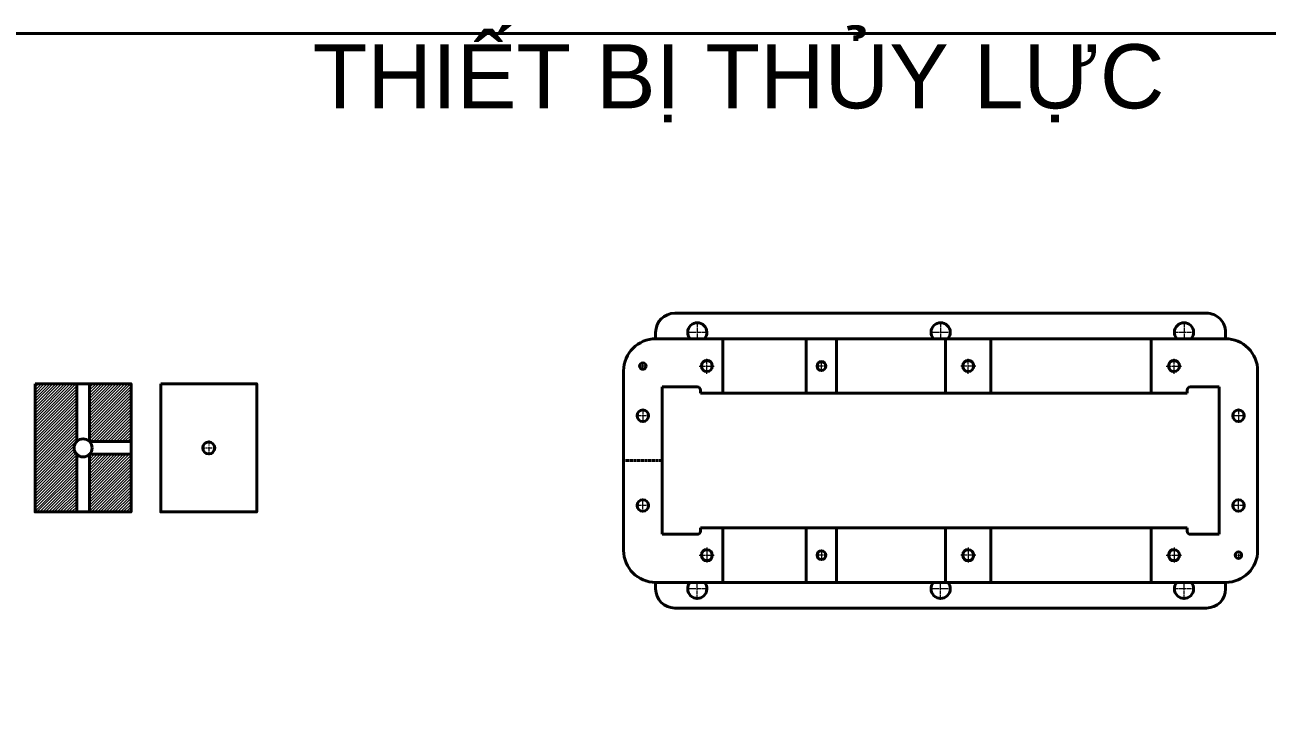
# Model space of a CAD drawing. Header units: millimetres. Extents: x -11382 to 23553, y -372 to 10786.
# Drawn here: x 14390 to 16330, y 4687 to 5789 of the extents above; entities that cross this region are included whole.
import ezdxf

# ---------------------------------------------------------------- set-up
doc = ezdxf.new("R2010")
doc.units = ezdxf.units.MM
doc.header["$LTSCALE"] = 0.2
doc.linetypes.add('CENTER', pattern=[50.800000000000004, 31.75, -6.35, 6.35, -6.35])
doc.linetypes.add('HIDDEN', pattern=[9.524999999999999, 6.35, -3.175])
for name, color, linetype, lineweight in [('đường bao thấy', 7, 'Continuous', 40), ('đường mặt cắt', 160, 'Continuous', 15), ('đường nét mảnh', 220, 'Continuous', 15), ('đường nét tâm', 137, 'CENTER', 15)]:
    doc.layers.add(name, color=color, linetype=linetype, lineweight=lineweight)
doc.layers.add('đường in', color=220, linetype='HIDDEN', lineweight=40, plot=False)
doc.styles.add('nhat3.5', font='arial.ttf', dxfattribs={"height": 3.5})
pattern_1 = [(45, (0, 0), (-2.245064030267288, 2.245064030267288), [])]

msp = doc.modelspace()

# ---------------------------------------------------------------- hatches: boundary and pattern name
at = {"layer": 'đường mặt cắt'}
h = msp.add_hatch(dxfattribs=at)
h.set_pattern_fill('ANSI31', color=256, style=0)
h.set_pattern_definition(pattern_1)
h.paths.add_polyline_path([(14470.8296621521, 5228.905897641071), (14405.8296621521, 5228.905897641071), (14405.8296621521, 5028.905897641071), (14470.8296621521, 5028.905897641071), (14470.8296621521, 5118.905897641071, -0.1989123673796623), (14466.68752652837, 5128.905897641071, -0.1989123673796623), (14470.8296621521, 5138.905897641071)])
h = msp.add_hatch(dxfattribs=at)
h.set_pattern_fill('ANSI31', color=256, style=0)
h.set_pattern_definition(pattern_1)
h.paths.add_polyline_path([(14490.8296621521, 5138.905897641071), (14555.8296621521, 5138.905897641071), (14555.8296621521, 5228.905897641071), (14490.8296621521, 5228.905897641071)])
h = msp.add_hatch(dxfattribs=at)
h.set_pattern_fill('ANSI31', color=256, style=0)
h.set_pattern_definition(pattern_1)
h.paths.add_polyline_path([(14555.8296621521, 5118.905897641072), (14490.8296621521, 5118.905897641072), (14490.8296621521, 5028.905897641071), (14555.8296621521, 5028.905897641071)])

# ---------------------------------------------------------------- linework, layer by layer
at = {"layer": 'đường bao thấy', "ltscale": 0.5}
for p, q in [((16234.82582901006, 5339.082561789492), (15404.82582901006, 5339.082561789492)), ((15374.82582901006, 5299.082561789492), (15374.82582901006, 5309.082561789492)), ((15479.82582901006, 5299.082561789493), (15374.82582901006, 5299.082561789492)), ((15831.95009698938, 5299.082561789492), (15450.82582901006, 5299.082561789492)), ((15479.82582901006, 5299.082561789492), (15479.82582901006, 5214.082561789492)), ((15479.82582901006, 5299.082561789492), (15479.82582901006, 5285.082561789491)), ((15609.82582901006, 5299.082561789492), (15609.82582901006, 5214.082561789492)), ((15609.82582901006, 5299.082561789492), (15609.82582901006, 5285.082561789492)), ((15657.47582901006, 5299.082561789492), (15657.47582901006, 5214.082561789492)), ((15657.47582901006, 5296.082561789492), (15657.47582901006, 5256.082561789492)), ((15827.47582901006, 5299.082561789492), (15827.47582901006, 5214.082561789492)), ((15827.47582901006, 5294.892939287785), (15827.47582901007, 5299.082561789492)), ((15827.47582901006, 5296.082561789492), (15827.47582901006, 5256.082561789492)), ((16192.34582901006, 5299.082561789492), (15830.47582901006, 5299.082561789492)), ((15898.34582901006, 5299.082561789492), (15898.34582901006, 5214.082561789492)), ((15898.34582901006, 5296.082561789484), (15898.34582901006, 5281.082561789484)), ((16264.82582901006, 5299.082561789492), (16148.34582901006, 5299.082561789492)), ((16148.34582901006, 5299.082561789492), (16148.34582901006, 5214.082561789492)), ((16148.34582901006, 5296.082561789485), (16148.34582901006, 5281.082561789484)), ((16264.82582901006, 5299.082561789492), (16264.82582901006, 5309.082561789492)), ((15479.82582901006, 5284.082561789493), (15479.82582901006, 5255.082561789493)), ((15609.82582901006, 5255.082561789493), (15609.82582901006, 5284.082561789493)), ((15324.82582901006, 5249.082561789492), (15324.82582901006, 5109.082561789492)), ((16314.82582901006, 5249.082561789492), (16314.82582901006, 5109.082561789492)), ((15439.82582901006, 5224.082561789492), (15384.82582901006, 5224.082561789492)), ((15384.82582901006, 5224.082561789492), (15384.82582901006, 5109.082561789492)), ((15444.82582901006, 5219.082561789492), (15444.82582901006, 5214.082561789492)), ((16204.82582901006, 5219.082561789492), (16204.82582901006, 5214.082561789492)), ((16254.82582901006, 5224.082561789492), (16209.82582901006, 5224.082561789492)), ((16254.82582901006, 5224.082561789492), (16254.82582901006, 5109.082561789492)), ((15657.47582901006, 5214.082561789468), (15444.82582901006, 5214.082561789468)), ((16204.82582901006, 5214.082561789492), (15657.47582901006, 5214.082561789492)), ((15324.82582901006, 4969.082561789492), (15324.82582901006, 5109.082561789492)), ((15384.82582901006, 4994.082561789492), (15384.82582901006, 5109.082561789492)), ((16254.82582901006, 4994.082561789492), (16254.82582901006, 5109.082561789492)), ((16314.82582901006, 4969.082561789492), (16314.82582901006, 5109.082561789492)), ((15439.82582901006, 4994.082561789492), (15384.82582901006, 4994.082561789492)), ((15657.47582901006, 5004.082561789515), (15444.82582901006, 5004.082561789515)), ((15444.82582901006, 4999.082561789492), (15444.82582901006, 5004.082561789492)), ((15479.82582901006, 4919.082561789492), (15479.82582901006, 5004.082561789492)), ((15609.82582901006, 4919.082561789492), (15609.82582901006, 5004.082561789492)), ((16204.82582901006, 5004.082561789492), (15657.47582901006, 5004.082561789492)), ((15657.47582901006, 4919.082561789492), (15657.47582901006, 5004.082561789492)), ((15827.47582901006, 4919.082561789492), (15827.47582901006, 5004.082561789492)), ((15898.34582901006, 4919.082561789492), (15898.34582901006, 5004.082561789492)), ((16148.34582901006, 4919.082561789492), (16148.34582901006, 5004.082561789492)), ((16204.82582901006, 4999.082561789492), (16204.82582901006, 5004.082561789492)), ((16254.82582901006, 4994.082561789492), (16209.82582901006, 4994.082561789492)), ((15479.82582901006, 4934.08256178949), (15479.82582901006, 4963.08256178949)), ((15609.82582901006, 4963.08256178949), (15609.82582901006, 4934.08256178949)), ((15657.47582901006, 4922.082561789492), (15657.47582901006, 4962.082561789492)), ((15827.47582901006, 4922.082561789492), (15827.47582901006, 4962.082561789492)), ((15479.82582901006, 4919.082561789492), (15479.82582901006, 4933.082561789493)), ((15609.82582901006, 4919.082561789492), (15609.82582901006, 4933.082561789492)), ((15898.34582901006, 4922.082561789499), (15898.34582901006, 4937.082561789499)), ((16148.34582901006, 4922.082561789498), (16148.34582901006, 4937.082561789499)), ((15479.82582901006, 4919.082561789491), (15374.82582901006, 4919.082561789492)), ((15374.82582901006, 4919.082561789492), (15374.82582901006, 4909.082561789492)), ((15831.95009698938, 4919.082561789492), (15450.82582901006, 4919.082561789492)), ((15827.47582901006, 4923.272184291198), (15827.47582901007, 4919.082561789492)), ((16192.34582901006, 4919.082561789492), (15830.47582901006, 4919.082561789492)), ((16264.82582901006, 4919.082561789492), (16148.34582901006, 4919.082561789492)), ((16264.82582901006, 4919.082561789492), (16264.82582901006, 4909.082561789492)), ((16234.82582901006, 4879.082561789492), (15404.82582901006, 4879.082561789492))]:
    msp.add_line(p, q, dxfattribs=at)
at = {"layer": 'đường bao thấy'}
for p, q in [((14470.8296621521, 5138.905897641071), (14470.8296621521, 5228.905897641071)), ((14490.8296621521, 5138.905897641071), (14490.8296621521, 5228.905897641071)), ((14490.8296621521, 5138.905897641071), (14555.8296621521, 5138.905897641071)), ((14470.8296621521, 5118.905897641071), (14470.8296621521, 5028.905897641071)), ((14490.8296621521, 5118.905897641071), (14555.8296621521, 5118.905897641071)), ((14490.8296621521, 5118.905897641071), (14490.8296621521, 5028.905897641071))]:
    msp.add_line(p, q, dxfattribs=at)
at = {"layer": 'đường bao thấy', "ltscale": 5}
msp.add_lwpolyline([(12983.84673655443, 5775.370020232767), (18024.8249812988, 5775.370020232767), (18024.8249812988, 1397.74308965033), (12983.84673655443, 1397.74308965033)], close=True, dxfattribs=at)
at = {"layer": 'đường bao thấy'}
for points in [[(14405.8296621521, 5228.905897641071), (14405.8296621521, 5028.905897641071), (14555.8296621521, 5028.905897641071), (14555.8296621521, 5228.905897641071)], [(14602.05416817289, 5228.905897641071), (14602.05416817289, 5028.905897641071), (14752.05416817289, 5028.905897641071), (14752.05416817289, 5228.905897641071)]]:
    msp.add_lwpolyline(points, close=True, dxfattribs=at)
at = {"layer": 'đường bao thấy', "ltscale": 0.5}
for centre, radius in [((15354.82582901006, 5256.582561789492), 5), ((15454.82582901006, 5256.582561789492), 8.5), ((15633.65082901006, 5256.582561789492), 6.8), ((15862.91082901006, 5256.582561789492), 8.5), ((16184.23565906631, 5256.582561789492), 8.5), ((15354.82582901006, 5179.082561789492), 9), ((16284.82582901006, 5179.082561789492), 9), ((15354.82582901006, 5039.082561789492), 9), ((16284.82582901006, 5039.082561789492), 9), ((15454.82582901006, 4961.582561789492), 8.5), ((15633.65082901006, 4961.582561789492), 6.8), ((15862.91082901006, 4961.582561789492), 8.5), ((16184.23565906631, 4961.582561789492), 8.5), ((16284.82582901006, 4961.582561789492), 5)]:
    msp.add_circle(centre, radius, dxfattribs=at)
at = {"layer": 'đường bao thấy'}
for centre, radius in [((14480.8296621521, 5128.905897641071), 14.14213562373095), ((14677.05416817289, 5128.905897641071), 9.3)]:
    msp.add_circle(centre, radius, dxfattribs=at)
at = {"layer": 'đường bao thấy', "ltscale": 0.5}
for centre, radius, start, end in [((15404.82582901006, 5309.082561789492), 30, 90.00000000000001, 180), ((16234.82582901006, 5309.082561789492), 30, 0, 90.00000000000001), ((15439.82582901006, 5309.082561789491), 15.00000000000065, 318.1896851042496, 221.8103148957451), ((15819.82582901006, 5309.082561789492), 15, 318.1896851042385, 221.8103148957533), ((16199.82582901006, 5309.082561789492), 15, 318.1896851042385, 221.8103148957536), ((15374.82582901006, 5249.082561789492), 50, 90.00000000000001, 180), ((16264.82582901006, 5249.082561789492), 50, 0, 90.00000000000001), ((15439.82582901006, 5219.082561789492), 5, 0, 90.00000000000001), ((16209.82582901006, 5219.082561789492), 5, 90.00000000000001, 180), ((15439.82582901006, 4999.082561789492), 5, 270, 0), ((16209.82582901006, 4999.082561789492), 5, 180, 270), ((15374.82582901006, 4969.082561789492), 50, 180, 270), ((16264.82582901006, 4969.082561789492), 50, 270, 0), ((15404.82582901006, 4909.082561789492), 30, 180, 270), ((15439.82582901006, 4909.082561789493), 15.00000000000065, 138.1896851042385, 41.81031489577349), ((15819.82582901006, 4909.082561789492), 15, 138.18968510422, 41.81031489579845), ((16199.82582901006, 4909.082561789492), 15, 138.1896851042193, 41.81031489579829), ((16234.82582901006, 4909.082561789492), 30, 270, 0)]:
    msp.add_arc(centre, radius, start, end, dxfattribs=at)
at = {"layer": 'đường in'}
msp.add_line((15324.82582901006, 5109.082561789492), (15384.82582901006, 5109.082561789492), dxfattribs=at)
at = {"layer": 'đường nét mảnh', "ltscale": 0.5}
for centre, radius, start, end in [((15454.82582901006, 5256.582561789492), 10, 0, 270), ((15633.65082901006, 5256.582561789492), 8, 0, 270), ((15862.91082901006, 5256.582561789492), 10, 0, 270), ((16184.23565906631, 5256.582561789492), 10, 0, 270), ((15454.82582901006, 4961.582561789492), 10, 90, 0), ((15633.65082901006, 4961.582561789492), 8, 90, 0), ((15862.91082901006, 4961.582561789492), 10, 90, 0), ((16184.23565906631, 4961.582561789492), 10, 90, 0)]:
    msp.add_arc(centre, radius, start, end, dxfattribs=at)
at = {"layer": 'đường nét mảnh'}
msp.add_arc((14677.05416817289, 5128.905897641071), 10.5, 90, 0, dxfattribs=at)
at = {"layer": 'đường nét tâm', "ltscale": 0.5}
for p, q in [((15439.82582901006, 5326.082561789492), (15439.82582901006, 5297.082561789492)), ((15819.82582901006, 5326.082561789492), (15819.82582901006, 5297.082561789492)), ((16199.82582901006, 5326.082561789492), (16199.82582901006, 5297.082561789492)), ((15456.82582901006, 5309.082561789492), (15422.82582901006, 5309.082561789492)), ((15836.82582901006, 5309.082561789492), (15802.82582901006, 5309.082561789492)), ((16216.82582901006, 5309.082561789492), (16182.82582901006, 5309.082561789492)), ((15354.82582901006, 5251.082561789492), (15354.82582901006, 5262.082561789492)), ((15454.82582901006, 5244.582561789492), (15454.82582901006, 5268.582561789492)), ((15633.65082901006, 5248.582561789492), (15633.65082901006, 5264.582561789492)), ((15862.91082901006, 5244.582561789492), (15862.91082901006, 5268.582561789492)), ((16184.23565906631, 5244.582561789492), (16184.23565906631, 5268.582561789492)), ((15360.32582901006, 5256.582561789492), (15349.32582901006, 5256.582561789492)), ((15442.82582901006, 5256.582561789492), (15466.82582901006, 5256.582561789492)), ((15641.65082901006, 5256.582561789492), (15625.65082901006, 5256.582561789492)), ((15874.91082901006, 5256.582561789492), (15850.91082901006, 5256.582561789492)), ((16172.23565906631, 5256.582561789492), (16196.23565906631, 5256.582561789492)), ((15354.82582901006, 5190.082561789492), (15354.82582901006, 5168.082561789492)), ((16284.82582901006, 5190.082561789492), (16284.82582901006, 5168.082561789492)), ((15365.82582901006, 5179.082561789492), (15343.82582901006, 5179.082561789492)), ((16295.82582901006, 5179.082561789492), (16273.82582901006, 5179.082561789492)), ((15354.82582901006, 5028.082561789492), (15354.82582901006, 5050.082561789492)), ((16284.82582901006, 5028.082561789492), (16284.82582901006, 5050.082561789492)), ((15365.82582901006, 5039.082561789492), (15343.82582901006, 5039.082561789492)), ((16295.82582901006, 5039.082561789492), (16273.82582901006, 5039.082561789492)), ((15454.82582901006, 4973.582561789492), (15454.82582901006, 4949.582561789492)), ((15633.65082901006, 4969.582561789492), (15633.65082901006, 4953.582561789492)), ((15862.91082901006, 4973.582561789492), (15862.91082901006, 4949.582561789492)), ((16184.23565906631, 4973.582561789492), (16184.23565906631, 4949.582561789492)), ((16284.82582901006, 4967.082561789492), (16284.82582901006, 4956.082561789492)), ((15442.82582901006, 4961.582561789492), (15466.82582901006, 4961.582561789492)), ((15641.65082901006, 4961.582561789492), (15625.65082901006, 4961.582561789492)), ((15874.91082901006, 4961.582561789492), (15850.91082901006, 4961.582561789492)), ((16172.23565906631, 4961.582561789492), (16196.23565906631, 4961.582561789492)), ((16279.32582901006, 4961.582561789492), (16290.32582901006, 4961.582561789492)), ((15456.82582901006, 4909.082561789492), (15422.82582901006, 4909.082561789492)), ((15439.82582901006, 4892.082561789492), (15439.82582901006, 4921.082561789492)), ((15836.82582901006, 4909.082561789492), (15802.82582901006, 4909.082561789492)), ((15819.82582901006, 4892.082561789492), (15819.82582901006, 4921.082561789492)), ((16216.82582901006, 4909.082561789492), (16182.82582901006, 4909.082561789492)), ((16199.82582901006, 4892.082561789492), (16199.82582901006, 4921.082561789492))]:
    msp.add_line(p, q, dxfattribs=at)
at = {"layer": 'đường nét tâm'}
for p, q in [((14665.50416817289, 5128.905897641071), (14688.60416817289, 5128.905897641071)), ((14677.05416817289, 5140.455897641071), (14677.05416817289, 5117.35589764107))]:
    msp.add_line(p, q, dxfattribs=at)

# ---------------------------------------------------------------- texts
at = {"layer": 'đường bao thấy', "ltscale": 0.5, "insert": (15504.33585892662, 5697.582844665642), "char_height": 100, "width": 5040.978244744361, "attachment_point": 5, "style": 'nhat3.5'}
msp.add_mtext('{\\C1;THIẾT BỊ THỦY LỰC}', dxfattribs=at)

doc.saveas('drawing.dxf')
